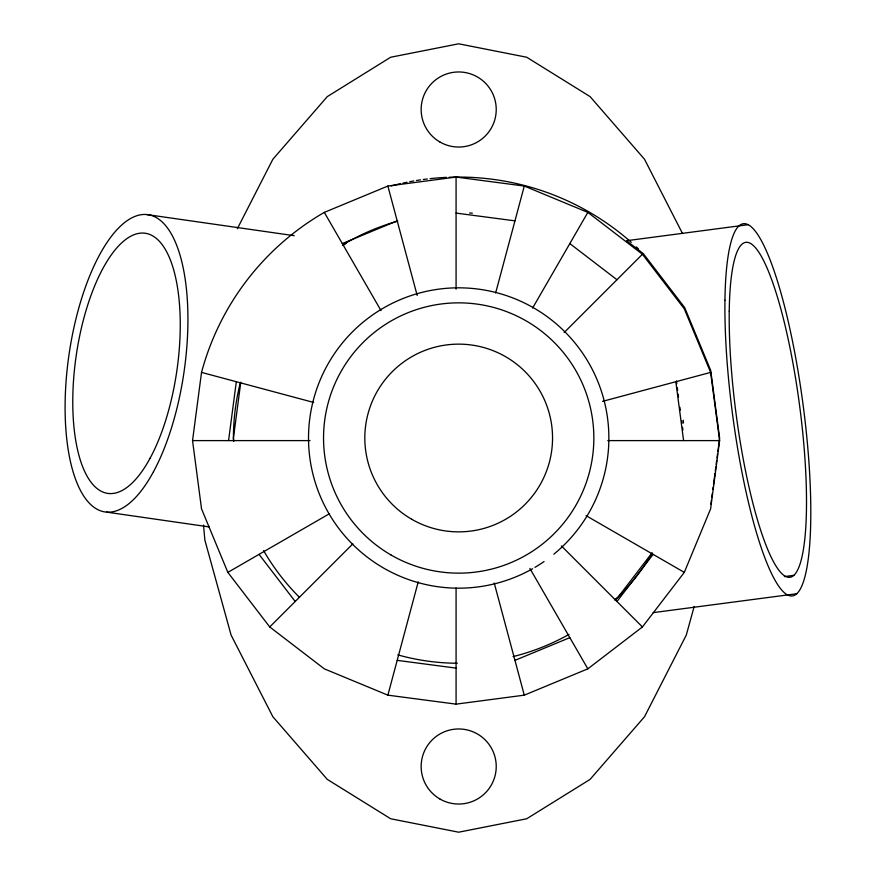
<?xml version="1.0" encoding="UTF-8"?>
<svg xmlns="http://www.w3.org/2000/svg" width="876" height="876" viewBox="0 0 876 876"><rect width="100%" height="100%" fill="white"/><g stroke="black" fill="none" stroke-linecap="round" stroke-linejoin="round"><path stroke-width="1.31" d="M192.545 440.606L201.524 372.399A263.534 263.534 0 0 1 324.306 212.386L387.871 186.051L456.078 177.072L524.286 186.051L587.84 212.386L642.426 254.259L684.298 308.845L710.633 372.399L719.612 440.606L710.633 508.814L684.298 572.378L642.426 626.953L587.84 668.837L524.286 695.161L456.078 704.14L387.871 695.161L324.306 668.837L269.731 626.953L227.848 572.378L201.524 508.814L192.545 440.606L310.016 440.606M228.57 440.606L236.323 381.728M240.758 382.363L233.432 438L233.848 441.175M710.896 504.193L711.422 500.196M711.772 497.524L712.298 493.527M712.823 489.52L713.163 487.012M713.491 484.505L714.958 473.555M715.298 470.927L715.823 466.985M716.174 464.357L716.699 460.415M717.039 457.787L717.564 453.856M717.915 451.228L719.634 438.186L710.721 370.471L684.649 307.542L643.192 253.503L626.526 240.714L748.17 224.694M387.871 695.161L418.224 581.861M495.641 292.978L524.286 186.051M694.186 606.444L686.28 635.1L644.517 716.743L590.085 779.388L526.706 818.764L458.685 832.2L390.674 818.764L327.285 779.388L272.863 716.743L231.1 635.1L204.842 540.021L203.528 525.063M237.33 228.713L272.863 159.257L327.285 96.612L390.674 57.236L458.685 43.8L526.706 57.236L590.085 96.612L644.517 159.257L682.535 233.585M532.608 308.056L587.84 212.386M652.16 552.723L617.963 597.279L614.886 599.644M616.956 601.483L653.102 554.366M269.731 626.953L352.798 543.886M564.155 332.53L642.426 254.259M343.02 245.4L346.031 243.101L343.129 245.302M227.848 572.378L329.584 513.643M342.319 243.583L397.189 220.851M514.957 660.362L569.827 637.64M602.6 401.35L710.633 372.399M784.381 576.583L793.864 575.335M653.2 612.631L796.755 593.731M607.769 440.606L719.612 440.606M456.078 213.098L514.957 220.851M397.189 660.362L456.078 668.114M146.467 214.521L294.216 235.688M106.565 512.121L209.167 526.914M201.524 372.399L313.685 402.456M586.088 515.668L684.298 572.378M569.827 243.583L616.956 279.74M561.407 545.945L642.426 626.953M259.044 554.366L295.201 601.483M324.306 212.386L381.016 310.597M529.881 568.436L587.84 668.837M387.871 186.051L417.173 295.409M494.228 583L524.286 695.161M676.436 381.005L676.787 383.666M677.301 387.542L677.663 390.269M678.155 394.069L678.528 396.872M679.907 407.307L680.28 410.132M681.659 420.655L682.021 423.404M682.535 427.324L682.897 430.039M675.834 381.728L683.587 440.606M456.078 177.072L456.078 289.124M456.078 588.026L456.078 704.14M651.7 554.136A225.252 225.252 0 0 1 615.062 600.137M568.951 634.421A225.252 225.252 0 0 1 513.04 656.606M457.327 663.252A225.252 225.252 0 0 1 397.77 654.865M299.406 597.279A225.252 225.252 0 0 1 263.61 550.632M233.443 440.716A225.252 225.252 0 0 1 240.418 382.33M342.549 244.995A225.252 225.252 0 0 1 397.77 221.135M469.591 213.01A225.252 225.252 0 0 1 472.328 213.153M683.247 420.25A225.252 225.252 0 0 1 683.444 422.988M391.156 185.964A260.928 260.928 0 0 1 400.365 183.675M403.026 183.084A260.928 260.928 0 0 1 407.044 182.241M409.727 181.715A260.928 260.928 0 0 1 413.768 180.971M416.472 180.511A260.928 260.928 0 0 1 420.546 179.876M423.272 179.492A260.928 260.928 0 0 1 427.357 178.967M430.083 178.649A260.928 260.928 0 0 1 446.464 177.368M449.191 177.248A260.928 260.928 0 0 1 631.289 242.323M636.348 246.912A260.928 260.928 0 0 1 638.33 248.773M532.608 568.721A150.168 150.168 0 0 1 308.691 445.249A150.168 150.168 0 0 1 519.665 300.764A150.168 150.168 0 0 1 553.84 554.179M544.051 561.549A150.168 150.168 0 0 1 534.929 567.374M439.916 799.011A37.548 37.548 0 0 0 496.232 766.5A37.548 37.548 0 0 0 439.916 733.989A37.548 37.548 0 0 0 439.916 799.011M439.916 142.011A37.548 37.548 0 0 0 496.232 109.5A37.548 37.548 0 0 0 439.916 76.989A37.548 37.548 0 0 0 439.916 142.011M724.945 300.205A187.716 35.587 82.5 0 0 787.535 594.946A187.716 35.587 82.5 0 0 791.072 334.303A187.716 35.587 82.5 0 0 724.945 300.205M729.237 311.166A168.948 32.029 82.5 0 0 785.575 576.43A168.948 32.029 82.5 0 0 788.75 341.859A168.948 32.029 82.5 0 0 729.237 311.166M150.114 458.17A131.4 50.885 -81.8 0 0 156.53 238.579A131.4 50.885 -81.8 0 0 72.894 393.225A131.4 50.885 -81.8 0 0 150.114 458.17M153.486 471.715A150.168 58.155 -81.8 0 0 160.823 220.763A150.168 58.155 -81.8 0 0 65.24 397.496A150.168 58.155 -81.8 0 0 153.486 471.715M411.753 519.282A93.852 93.852 0 0 0 552.548 438A93.852 93.852 0 0 0 411.753 356.718A93.852 93.852 0 0 0 411.753 519.282M391.112 555.045A135.156 135.156 0 0 0 593.84 438A135.156 135.156 0 0 0 391.112 320.955A135.156 135.156 0 0 0 391.112 555.045"/></g></svg>
